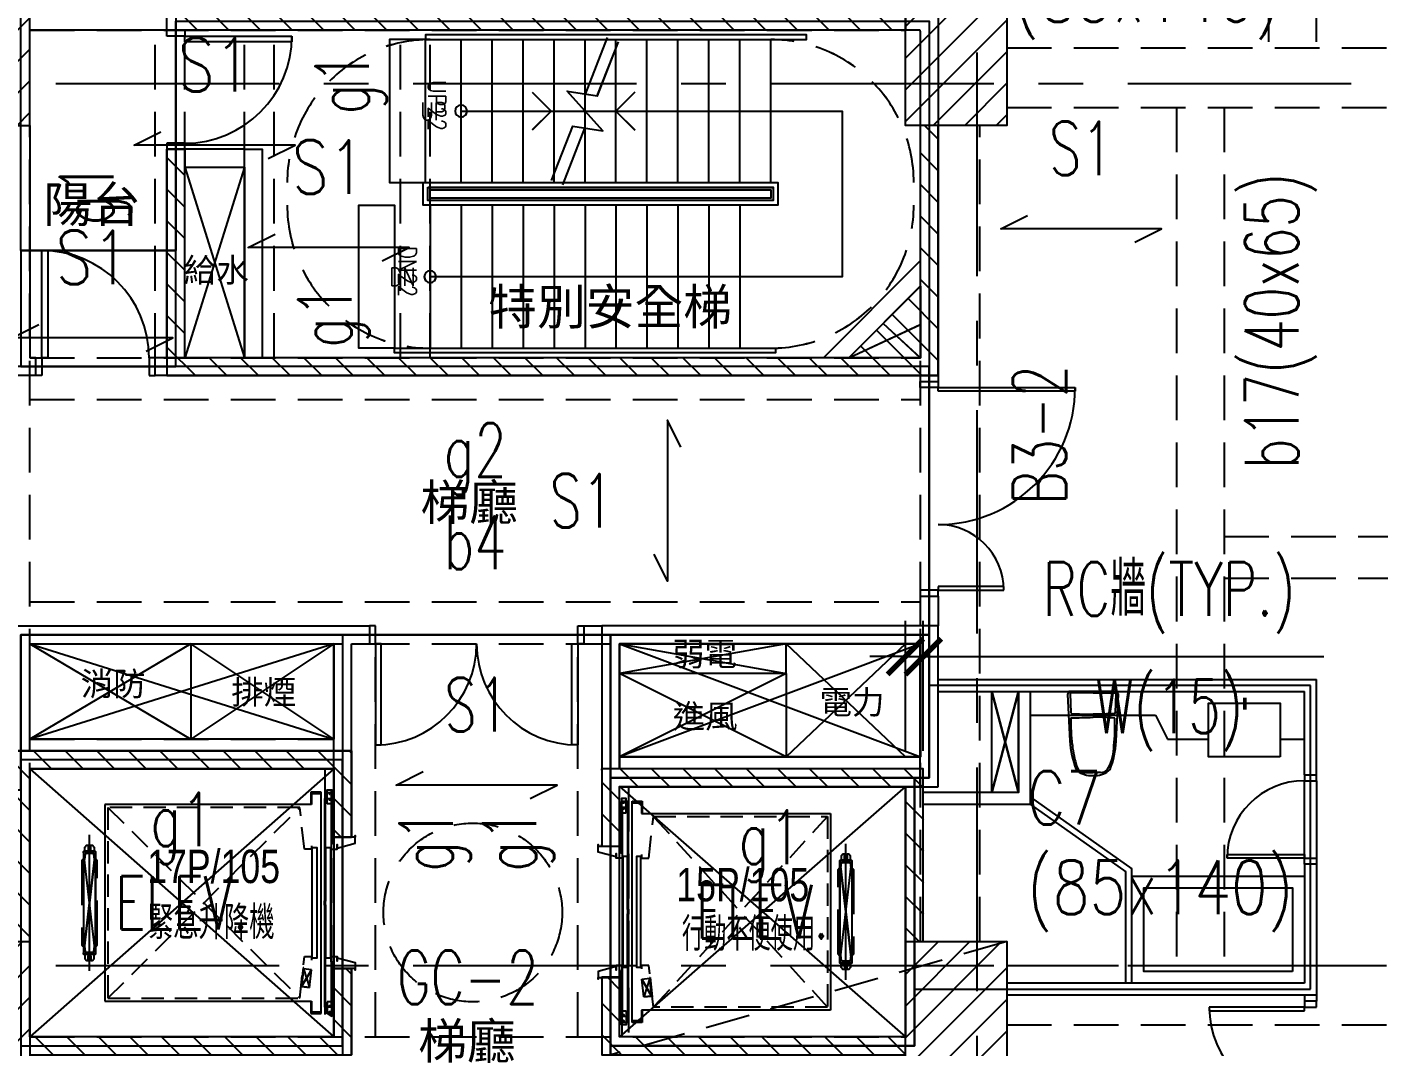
# Model space of a CAD drawing. Header units: millimetres. Extents: x -3377 to 119122, y -22007 to 15479.
# Drawn here: x 65279 to 66414, y 1501 to 2357 of the extents above; entities that cross this region are included whole.
import ezdxf
from ezdxf.enums import TextEntityAlignment as Align

# ---------------------------------------------------------------- set-up
doc = ezdxf.new("R2010")
doc.units = ezdxf.units.MM
doc.header["$LTSCALE"] = 150
doc.header["$MEASUREMENT"] = 0
for name, pattern in [('CENTER', [2, 1.25, -0.25, 0.25, -0.25]), ('CONTINOUS', [0]), ('DIVIDE2', [15.875, 6.35, -3.175, 0, -3.175, 0, -3.175]), ('DOT', [0.25, 0, -0.25]), ('HIDDEN', [0.375, 0.25, -0.125]), ('HIDDEN2', [0.1875, 0.125, -0.0625]), ('HIDDENX2', [0.75, 0.5, -0.25]), ('PHANTOM2', [31.75, 15.875, -3.175, 3.175, -3.175, 3.175, -3.175])]:
    doc.linetypes.add(name, pattern=pattern)
doc.layers.get('0').update_dxf_attribs({"plot": 0})
doc.layers.add('AREA', color=3, linetype='Continuous', plot=False)
doc.layers.add('S-ARCH', color=252, linetype='Continuous', plot=False)
for name, color, linetype in [('area2', 6, 'Continuous'), ('BEAM', 251, 'DOT'), ('CENTER', 1, 'CENTER'), ('COL', 1, 'Continuous'), ('DIM1', 7, 'Continuous'), ('E-TXT', 7, 'Continuous'), ('HIDDEN', 2, 'HIDDEN'), ('OPEN', 4, 'Continuous'), ('OTHER', 4, 'Continuous'), ('S-COL', 7, 'Continuous'), ('S-COLB', 4, 'HIDDEN'), ('S-CONCWALL', 30, 'Continuous'), ('S-DIM', 2, 'Continuous'), ('S-GRID', 1, 'CENTER'), ('S-HATCH-COL', 13, 'Continuous'), ('S-HATCH-CONCWALL', 161, 'Continuous'), ('S-OPEN', 13, 'Continuous'), ('S-RCBMB', 3, 'HIDDEN'), ('S-RCBMG', 2, 'HIDDEN'), ('S-SLAB', 5, 'Continuous'), ('S-SLABT', 2, 'Continuous'), ('S-STAIR', 1, 'Continuous'), ('S-TEXT', 2, 'Continuous'), ('S-TEXTB', 3, 'Continuous'), ('S-TEXTC', 3, 'Continuous'), ('S-TEXTG', 2, 'Continuous'), ('STAIR', 4, 'Continuous'), ('TEXT', 2, 'Continuous'), ('TOIL', 6, 'Continuous'), ('WALL', 2, 'Continuous'), ('WALL2', 3, 'Continuous'), ('WALL3', 4, 'Continuous')]:
    doc.layers.add(name, color=color, linetype=linetype)
doc.styles.add('3E', font='simplex.shx', dxfattribs={"width": 0.8, "height": 45, "bigfont": 'dayus.shx'})
doc.styles.add('CHINA', font='romans.shx', dxfattribs={"width": 0.8, "bigfont": 'china.shx'})
doc.styles.add('CHINESET', font='c2.shx', dxfattribs={"bigfont": 'china.shx'})
doc.styles.add('CS4', font='romans.shx', dxfattribs={"width": 0.7, "height": 45, "bigfont": 'lsp.shx'})
doc.styles.add('HH', font='')
doc.styles.get('HH').set_extended_font_data('Microsoft JhengHei')
doc.dimstyles.new('DIM150', dxfattribs={"dimscale": 15, "dimtxt": 3, "dimasz": 2, "dimexe": 2, "dimexo": 2, "dimgap": 1, "dimtad": 1, "dimdec": 1, "dimdsep": 46, "dimtxsty": 'CS4', "dimblk1": 'ARCHTICK', "dimblk2": 'ARCHTICK', "dimsah": 1, "dimcen": 2, "dimdle": 2, "dimadec": 0, "dimazin": 0, "dimtfac": 1, "dimtdec": 1, "dimtmove": 0, "dimatfit": 3, "dimldrblk": 'TAA', "dimfxl": 0, "dimtolj": 1, "dimarcsym": 0})

# ---------------------------------------------------------------- blocks, each defined once
blk = doc.blocks.new('LINE(2)')
at = {"layer": 'S-GRID'}
for points in [[(-6585.87, -344.9), (-6585.87, -3083.41)], [(-8859.11, -1570.91), (-5430.87, -1570.91)], [(-8859.11, -2310.91), (-5430.87, -2310.91)]]:
    blk.add_lwpolyline(points, dxfattribs=at)
blk = doc.blocks.new('COL(2F-16F)')
for points in [[(-7380.9, -1465.9), (-7465.9, -1465.9), (-7465.9, -1605.9), (-7380.9, -1605.9)], [(-6645.9, -1465.9), (-6560.9, -1465.9), (-6560.9, -1605.9), (-6645.9, -1605.9)], [(-7465.9, -2290.9), (-7380.9, -2290.9), (-7380.9, -2430.9), (-7465.9, -2430.9)], [(-6645.9, -2290.9), (-6560.9, -2290.9), (-6560.9, -2430.9), (-6645.9, -2430.9)]]:
    blk.add_lwpolyline(points, close=True)
blk = doc.blocks.new('_ARCHTICK')
at = {"color": 0, "linetype": 'ByBlock', "const_width": 0.15}
blk.add_lwpolyline([(-0.5, -0.5), (0.5, 0.5)], dxfattribs=at)
blk = doc.blocks.new('*D144')
at = {"layer": 'DEFPOINTS', "color": 0, "transparency": 16777216}
for p in [(66031.5, 1828.3), (66016.5, 1719.2), (66031.5, 1719.2)]:
    blk.add_point(p, dxfattribs=at)
at = {"layer": 'S-DIM', "color": 0, "lineweight": -2, "transparency": 16777216}
for p, q in [((66016.5, 1749.2), (66016.5, 1858.3)), ((66031.5, 1749.2), (66031.5, 1858.3)), ((66016.5, 1828.3), (65986.5, 1828.3)), ((66016.5, 1828.3), (66031.5, 1828.3)), ((66031.5, 1828.3), (66367.8, 1828.3))]:
    blk.add_line(p, q, dxfattribs=at)
at = {"layer": 'S-DIM', "color": 0, "lineweight": -2, "transparency": 16777216, "xscale": 30, "yscale": 30, "zscale": 30}
blk.add_blockref('_ARCHTICK', (66016.5, 1828.3), dxfattribs=at)
at = {"layer": 'S-DIM', "color": 0, "lineweight": -2, "transparency": 16777216, "xscale": 30, "yscale": 30, "zscale": 30, "rotation": 180}
blk.add_blockref('_ARCHTICK', (66031.5, 1828.3), dxfattribs=at)
at = {"layer": 'S-DIM', "color": 0, "transparency": 16777216, "char_height": 45, "attachment_point": 5, "style": 'CS4'}
for s, insert in [('\\A1;RC牆(TYP.)', (66237.9, 1877.6)), ('\\A1;W(15)', (66237.9, 1779))]:
    blk.add_mtext(s, dxfattribs=dict(at, insert=insert))
blk = doc.blocks.new('TAA')
at = {"linetype": 'Continuous'}
blk.add_line((0, 0), (-1.663, 0), dxfattribs=at)
blk.add_solid([(-1.5, -0.25), (-1.5, 0.25), (0, 0)], dxfattribs=at)
blk = doc.blocks.new('_PStStr')
blk.add_circle((0, 0), 0.05)
blk = doc.blocks.new('STAIR(2F-16F)')
for p, q in [((-6896.2, -1532.1), (-6914.7, -1579.6)), ((-7018.9, -1653.9, -0.5), (-7018.9, -1533.9, -0.5)), ((-6992.9, -1653.9), (-6992.9, -1533.9)), ((-6966.9, -1653.9), (-6966.9, -1533.9)), ((-6940.9, -1653.9), (-6940.9, -1533.9)), ((-6914.9, -1653.9), (-6914.9, -1533.9)), ((-6888.9, -1653.9), (-6888.9, -1533.9)), ((-6862.9, -1653.9), (-6862.9, -1533.9)), ((-6836.9, -1653.9), (-6836.9, -1533.9)), ((-6810.9, -1653.9), (-6810.9, -1533.9)), ((-6784.9, -1653.9), (-6784.9, -1533.9)), ((-6758.9, -1653.9), (-6758.9, -1533.9)), ((-6933.6, -1655.7), (-6915.1, -1608.2)), ((-7044.9, -1672.9), (-7044.9, -1792.9)), ((-7018.9, -1672.9, 0.5), (-7018.9, -1792.9, 0.5)), ((-6992.9, -1672.9, 0.5), (-6992.9, -1792.9, 0.5)), ((-6966.9, -1672.9, 0.5), (-6966.9, -1792.9, 0.5)), ((-6940.9, -1672.9, 0.5), (-6940.9, -1792.9, 0.5)), ((-6914.9, -1672.9, 0.5), (-6914.9, -1792.9, 0.5)), ((-6888.9, -1672.9, 0.5), (-6888.9, -1792.9, 0.5)), ((-6862.9, -1672.9, 0.5), (-6862.9, -1792.9, 0.5)), ((-6836.9, -1672.9, 0.5), (-6836.9, -1792.9, 0.5)), ((-6810.9, -1672.9, 0.5), (-6810.9, -1792.9, 0.5)), ((-6784.9, -1672.9, 0.5), (-6784.9, -1792.9, 0.5)), ((-7185.9, -2563.9), (-7185.9, -2815.9)), ((-7382.7, -2689.6), (-7335.1, -2708.6)), ((-7259, -2727.3), (-7306.6, -2708.2)), ((-7320.9, -2815.9), (-7320.9, -2736.9)), ((-7185.9, -2815.9), (-7320.9, -2815.9))]:
    blk.add_line(p, q)
at = {"linetype": 'CONTINOUS'}
for p, q in [((-7260.9, -2563.9), (-7380.9, -2563.9)), ((-7260.9, -2563.9), (-7260.9, -2674.9)), ((-7245.9, -2563.9), (-7260.9, -2563.9)), ((-7245.9, -2563.9), (-7125.9, -2563.9)), ((-7245.9, -2755.9), (-7245.9, -2563.9)), ((-7255.9, -2568.9), (-7255.9, -2676.2)), ((-7250.9, -2568.9), (-7255.9, -2568.9)), ((-7250.9, -2750.9), (-7250.9, -2568.9)), ((-7260.9, -2587.9), (-7380.9, -2587.9)), ((-7245.9, -2587.9), (-7125.9, -2587.9)), ((-7260.9, -2611.9), (-7380.9, -2611.9)), ((-7245.9, -2611.9), (-7125.9, -2611.9)), ((-7260.9, -2635.9), (-7380.9, -2635.9)), ((-7245.9, -2635.9), (-7125.9, -2635.9)), ((-7260.9, -2659.9), (-7380.9, -2659.9)), ((-7245.9, -2659.9), (-7125.9, -2659.9)), ((-7260.9, -2674.9), (-7260.9, -2755.9)), ((-7255.9, -2676.2), (-7255.9, -2750.9)), ((-7260.9, -2683.9), (-7380.9, -2683.9)), ((-7260.9, -2683.9), (-7380.9, -2683.9)), ((-7245.9, -2683.9), (-7125.9, -2683.9)), ((-7245.9, -2683.9), (-7125.9, -2683.9)), ((-7260.9, -2707.9), (-7380.9, -2707.9)), ((-7245.9, -2707.9), (-7125.9, -2707.9)), ((-7260.9, -2731.9), (-7380.9, -2731.9)), ((-7260.9, -2731.9), (-7380.9, -2731.9)), ((-7245.9, -2731.9), (-7125.9, -2731.9)), ((-7245.9, -2731.9), (-7125.9, -2731.9)), ((-7260.9, -2755.9), (-7380.9, -2755.9)), ((-7260.9, -2755.9), (-7245.9, -2755.9)), ((-7255.9, -2750.9), (-7250.9, -2750.9)), ((-7245.9, -2755.9), (-7125.9, -2755.9))]:
    blk.add_line(p, q, dxfattribs=at)
for points, elevation in [([(-7048.9, -1533.9), (-6728.9, -1533.9), (-6728.9, -1529.9), (-7048.9, -1529.9)], -0.5), ([(-7074.9, -1792.9), (-6754.9, -1792.9), (-6754.9, -1796.9), (-7074.9, -1796.9)], 0.5)]:
    blk.add_lwpolyline(points, close=True, dxfattribs=dict(elevation=elevation))
for points in [[(-6942.9, -1652.1), (-6925.2, -1606.7), (-6899.9, -1610.5), (-6929.9, -1577.3), (-6904.5, -1581.2), (-6886.8, -1535.7)], [(-6959.2, -1578), (-6943.3, -1593.9), (-6959.2, -1609.8)], [(-6873, -1578), (-6888.9, -1593.9), (-6873, -1609.8)], [(-7018.9, -1593.9), (-7018.9, -1593.9), (-6698.9, -1593.9), (-6698.9, -1732.9), (-7044.9, -1732.9)], [(-7050.9, -1653.9), (-6752.9, -1653.9), (-6752.9, -1672.9), (-7050.9, -1672.9), (-7050.9, -1653.9), (-7050.9, -1653.9)], [(-7380.9, -2563.9), (-7380.9, -2755.9)], [(-7320.9, -2678.9), (-7320.9, -2563.9)], [(-7125.9, -2755.9), (-7125.9, -2563.9)], [(-7345.7, -2670.9), (-7320.9, -2678.9), (-7296.1, -2670.9)], [(-7345.7, -2675.9), (-7320.9, -2683.9), (-7296.1, -2675.9)], [(-7379, -2679.3), (-7333.5, -2697.5), (-7337.6, -2722.8), (-7304.2, -2693.1), (-7308.2, -2718.4), (-7262.7, -2736.6)], [(-7345.7, -2740), (-7320.9, -2731.9), (-7296.1, -2740)], [(-7345.7, -2745), (-7320.9, -2736.9), (-7296.1, -2745)]]:
    blk.add_lwpolyline(points)
for points in [[(-7046.9, -1657.9), (-6756.9, -1657.9), (-6756.9, -1668.9), (-7046.9, -1668.9)], [(-7044.9, -1659.9), (-6758.9, -1659.9), (-6758.9, -1666.9), (-7044.9, -1666.9)]]:
    blk.add_lwpolyline(points, close=True)
for centre in [(-7320.9, -2563.9), (-7185.9, -2563.9)]:
    blk.add_circle(centre, 5)
at = {"linetype": 'HIDDEN'}
for centre, start, end in [((-7044.9, -1653.9), 90, 180), ((-6758.9, -1653.9, 0.5), 0, 90), ((-7044.9, -1672.9, 0.5), 180, 270), ((-6758.9, -1672.9, 1.1), 270, 0)]:
    blk.add_arc(centre, 120, start, end, dxfattribs=at)
at = {"linetype": 'HIDDENX2'}
for centre, start, end in [((-7260.9, -2563.9), 90.0007, 179.9999), ((-7245.9, -2563.9), 0.0001, 89.9993), ((-7260.9, -2755.9), 180.0008, 270.0033), ((-7245.9, -2755.9), 269.9967, 359.9992)]:
    blk.add_arc(centre, 120, start, end, dxfattribs=at)
at = {"extrusion": (0, 0, -1), "xscale": 100.0331502916424, "yscale": 100.0331502916424, "zscale": -1.000331502916421, "rotation": 90}
for p in [(7018.9, -1593.9), (7044.9, -1732.9)]:
    blk.add_blockref('_PStStr', p, dxfattribs=at)
at = {"style": 'CHINA', "width": 0.8}
for s, p in [('UP', (-7053.1, -1601.6, -0.5)), ('DN', (-7079.1, -1740.6)), ('UP', (-7331.9, -2551.2)), ('DN', (-7196.9, -2551.2))]:
    blk.add_text(s, height=15, dxfattribs=at).set_placement(p)
blk = doc.blocks.new('WALL(15F-16F)')
for points in [[(-7265.9, -1510.9), (-6645.9, -1510.9), (-6645.9, -1525.9), (-7265.9, -1525.9)], [(-7395.9, -2430.9), (-7380.9, -2430.9), (-7380.9, -2835.9), (-7395.9, -2835.9)]]:
    blk.add_lwpolyline(points, close=True)
for points in [[(-6633.4, -1800.9), (-7250.9, -1800.9), (-7250.9, -1625.9), (-7265.9, -1625.9), (-7265.9, -1815.9), (-6618.4, -1815.9), (-6618.4, -1605.9), (-6633.4, -1605.9)], [(-6633.4, -1605.9), (-6633.4, -1800.9)], [(-6633.4, -1740.9), (-6693.4, -1800.9)], [(-6633.4, -1740.9), (-6633.4, -1800.9), (-6693.4, -1800.9)], [(-7380.9, -2290.9), (-7380.9, -2145.9), (-7125.9, -2145.9), (-7125.9, -2203.4), (-7110.9, -2203.4), (-7110.9, -2130.9), (-7395.9, -2130.9), (-7395.9, -2290.9), (-7380.9, -2290.9)], [(-6630.9, -2290.9), (-6630.9, -2145.9), (-6900.9, -2145.9), (-6900.9, -2210.9), (-6885.9, -2210.9), (-6885.9, -2160.9), (-6645.9, -2160.9), (-6645.9, -2290.9), (-6630.9, -2290.9)], [(-7380.9, -2385.9), (-7110.9, -2385.9), (-7110.9, -2313.4), (-7125.9, -2313.4), (-7125.9, -2370.9), (-7380.9, -2370.9), (-7380.9, -2385.9)], [(-7350.9, -2875.9), (-7125.9, -2875.9), (-7125.9, -2485.9), (-7110.9, -2485.9), (-7110.9, -2890.9), (-7350.9, -2890.9), (-7350.9, -2875.9)]]:
    blk.add_lwpolyline(points)
at = {"elevation": 1.1}
blk.add_lwpolyline([(-6645.9, -2370.9), (-6885.9, -2370.9), (-6885.9, -2320.9), (-6900.9, -2320.9), (-6900.9, -2385.9), (-6645.9, -2385.9), (-6645.9, -2370.9)], dxfattribs=at)
blk = doc.blocks.new('DwFm')
at = {"layer": 'DEFPOINTS', "color": 252, "linetype": 'HIDDEN'}
blk.add_lwpolyline([(-6560.9, -6171), (-12110.4, -7760.1)], dxfattribs=at)
blk = doc.blocks.new('A$C16E17CE1')
at = {"color": 252}
for p, q in [((-690, 650), (-640, 490)), ((-640, 650), (-690, 490)), ((-132.5, 490), (-72.5, 517.9)), ((-72.5, 490), (-103.8, 518.7)), ((-685, 250), (-820, 170)), ((-820, 250), (-685, 170)), ((-685, 250), (-820, 170)), ((-820, 250), (-685, 170)), ((-565, 250), (-685, 170)), ((-565, 170), (-685, 250)), ((-565, 250), (-685, 170)), ((-565, 170), (-685, 250)), ((-685, 250), (-685, 170)), ((-185, 225), (-185, 250)), ((-185, 225), (-325, 155)), ((-185, 155), (-325, 225)), ((10, 125), (-12.5, 210)), ((-12.5, 125), (10, 210)), ((-12.5, 125), (-12.5, 210)), ((-565, 170), (-820, 170)), ((-565, 170), (-820, 170)), ((-72.5, 155), (-325, 155)), ((-85, 155), (-325, 155)), ((-85, 155), (-325, 155)), ((10, 125), (-12.5, 125))]:
    blk.add_line(p, q, dxfattribs=at)
at = {"color": 252, "linetype": 'HIDDEN'}
blk.add_line((-820, 580), (-705, 580), dxfattribs=at)
at = {"color": 252, "ltscale": 10}
for p, q in [((-566.8, 115.5), (-566.8, 127.5)), ((-323.2, 108), (-323.2, 120)), ((-566.8, -50.5), (-566.8, -62.5)), ((-323.2, -58), (-323.2, -80))]:
    blk.add_line(p, q, dxfattribs=at)
at = {"color": 252, "linetype": 'HIDDEN2'}
for p, q in [((-754.5, 112.5), (-593.5, -47.5)), ((-754.5, -47.5), (-593.5, 112.5)), ((-150.5, 105), (-296.5, -55)), ((-150.5, -55), (-296.5, 105))]:
    blk.add_line(p, q, dxfattribs=at)
at = {"color": 252}
for points in [[(-185, 250), (-325, 225)], [(-325, 250), (-185, 225), (-325, 225)], [(-85, 250), (-185, 155)], [(-85, 155), (-185, 250)], [(-185, 225), (-185, 155)], [(-325, 155), (-72.5, 155)], [(-325, 155), (-85, 155)]]:
    blk.add_lwpolyline(points, dxfattribs=at)
at = {"color": 252, "linetype": 'DIVIDE2'}
for points in [[(-584.1, -50), (-584.1, -60.4), (-575.5, -60.4), (-575.5, 125.4), (-584.1, 125.4), (-584.1, 115)], [(-566, -17.7), (-566, -60), (-572, -60), (-572, 125), (-566, 125), (-566, 82.7)], [(-324, -25.2), (-324, -67.5), (-318, -67.5), (-318, 117.5), (-324, 117.5), (-324, 75.2)], [(-305.9, -57.5), (-305.9, -67.9), (-314.5, -67.9), (-314.5, 117.9), (-305.9, 117.9), (-305.9, 107.5)]]:
    blk.add_lwpolyline(points, dxfattribs=at)
at = {"color": 252, "ltscale": 10}
for points in [[(-570.5, 115.5), (-570.5, 127.5), (-566.5, 127.5), (-566.5, 115.5)], [(-319.5, 108), (-319.5, 120), (-323.5, 120), (-323.5, 108)], [(-583, -14), (-583, 79), (-579.2, 79), (-579.2, -14)], [(-307, -21.5), (-307, 71.5), (-310.8, 71.5), (-310.8, -21.5)], [(-570.5, -50.5), (-570.5, -60), (-566.5, -62.5), (-566.5, -50.5)], [(-319.5, -58), (-319.5, -70), (-323.5, -70), (-323.5, -58)]]:
    blk.add_lwpolyline(points, close=True, dxfattribs=at)
at = {"color": 252, "linetype": 'PHANTOM2'}
for points in [[(-575.5, 32.5), (-575.5, 124), (-583.5, 124), (-583.5, 115), (-757, 115), (-757, -50), (-583.5, -50), (-583.5, -59), (-575.5, -59), (-575.5, 32.5)], [(-314.5, 25), (-314.5, 116.5), (-306.5, 116.5), (-306.5, 107.5), (-148, 107.5), (-148, -57.5), (-306.5, -57.5), (-306.5, -66.5), (-314.5, -66.5), (-314.5, 25)]]:
    blk.add_lwpolyline(points, dxfattribs=at)
for points in [[(-572.5, -55), (-572.5, 120), (-567.2, 120), (-567.2, -55)], [(-317.5, -62.5), (-317.5, 112.5), (-322.8, 112.5), (-322.8, -62.5)]]:
    blk.add_lwpolyline(points, close=True, dxfattribs=at)
at = {"color": 252, "linetype": 'HIDDEN2'}
for points in [[(-583.5, 80.5), (-583.5, 77.5), (-589.5, 77.5), (-593.5, 112.5), (-754.5, 112.5), (-754.5, -47.5), (-593.5, -47.5), (-589.5, -12.5), (-583.5, -12.5), (-583.5, -15.5)], [(-306.5, 73), (-306.5, 70), (-300.5, 70), (-296.5, 105), (-150.5, 105), (-150.5, -55), (-296.5, -55), (-300.5, -20), (-306.5, -20), (-306.5, -23)], [(-590.2, -22.9), (-590.1, -22.1), (-590.6, -22.1), (-592.5, -38.5), (-592, -38.5), (-591.9, -37.8)], [(-585.4, -38.5), (-591.9, -37.8), (-583.7, -23.6), (-591.9, -37.8), (-585.4, -38.5), (-583.7, -23.6), (-590.2, -22.9), (-591.9, -37.8), (-590.2, -22.9), (-585.4, -38.5)], [(-304.5, -46.4), (-298.1, -45.7), (-306.2, -31.5), (-298.1, -45.7), (-304.5, -46.4), (-306.2, -31.5), (-299.7, -30.8), (-298.1, -45.7), (-299.7, -30.8), (-304.5, -46.4)], [(-299.7, -30.8), (-299.8, -30), (-299.3, -30), (-297.5, -46.4), (-298, -46.4), (-298.1, -45.7)]]:
    blk.add_lwpolyline(points, dxfattribs=at)
at = {"color": 252, "ltscale": 10}
for points in [[(-766, 76), (-774, 76), (-774, 79.3), (-772.5, 80.8), (-771.1, 80.8), (-771.1, 77.2, 0.414214), (-770.9, 77), (-769.1, 77, 0.414214), (-768.9, 77.2), (-768.9, 80.8), (-767.5, 80.8), (-766, 79.3), (-766, 75.5), (-774, 75.5), (-774, 76)], [(-139, 68.5), (-131, 68.5), (-131, 71.8), (-132.5, 73.3), (-133.9, 73.3), (-133.9, 69.7, -0.414214), (-134.1, 69.5), (-135.9, 69.5, -0.414214), (-136.1, 69.7), (-136.1, 73.3), (-137.5, 73.3), (-139, 71.8), (-139, 68), (-131, 68), (-131, 68.5)], [(-766, -10.9), (-774, -10.9), (-774, -14.3), (-772.5, -15.8), (-771.1, -15.8), (-771.1, -12.2, -0.414214), (-770.9, -12), (-769.1, -12, -0.414214), (-768.9, -12.2), (-768.9, -15.8), (-767.5, -15.8), (-766, -14.3), (-766, -10.5), (-774, -10.5), (-774, -10.9)], [(-139, -18.4), (-131, -18.4), (-131, -21.8), (-132.5, -23.3), (-133.9, -23.3), (-133.9, -19.7, 0.414214), (-134.1, -19.5), (-135.9, -19.5, 0.414214), (-136.1, -19.7), (-136.1, -23.3), (-137.5, -23.3), (-139, -21.8), (-139, -18), (-131, -18), (-131, -18.4)]]:
    blk.add_lwpolyline(points, format="xyb", dxfattribs=at)
for points in [[(-565, 89), (-565, 87.5), (-566.2, 81.9), (-567.2, 81.9), (-567.2, 77.5), (-562.2, 77.5), (-562.2, 81.4), (-562.2, 78.5), (-547, 82.5), (-547, 89), (-547, 87.5), (-550, 87.5), (-550, 89), (-550, 87.5), (-565, 87.5)], [(-325, 81.5), (-325, 80), (-323.8, 74.4), (-322.8, 74.4), (-322.8, 70), (-327.8, 70), (-327.8, 73.9), (-327.8, 71), (-343, 75), (-343, 81.5), (-343, 80), (-340, 80), (-340, 81.5), (-340, 80), (-325, 80)], [(-775, 75.5), (-765, 75.5), (-775, -10.5), (-765, 75.5), (-775, 75.5), (-775, -10.5), (-765, -10.5), (-765, 75.5), (-765, -10.5), (-775, 75.5)], [(-572.8, 32.5), (-572.8, 34.3), (-571.7, 34.3), (-571.7, 79), (-567.7, 79), (-567.7, -14), (-571.7, -14), (-571.7, 30.7), (-572.8, 30.7), (-572.8, 32.5)], [(-317.2, 25), (-317.2, 26.8), (-318.3, 26.8), (-318.3, 71.5), (-322.3, 71.5), (-322.3, -21.5), (-318.3, -21.5), (-318.3, 23.2), (-317.2, 23.2), (-317.2, 25)], [(-130, 68), (-140, 68), (-130, -18), (-140, 68), (-130, 68), (-130, -18), (-140, -18), (-140, 68), (-140, -18), (-130, 68)], [(-565, -24), (-565, -22.5), (-566.2, -16.9), (-567.2, -16.9), (-567.2, -12.5), (-562.2, -12.5), (-562.2, -16.4), (-562.2, -13.5), (-547, -17.5), (-547, -24), (-547, -22.5), (-550, -22.5), (-550, -24), (-550, -22.5), (-565, -22.5)], [(-325, -31.5), (-325, -30), (-323.8, -24.4), (-322.8, -24.4), (-322.8, -20), (-327.8, -20), (-327.8, -23.9), (-327.8, -21), (-343, -25), (-343, -31.5), (-343, -30), (-340, -30), (-340, -31.5), (-340, -30), (-325, -30)]]:
    blk.add_lwpolyline(points, dxfattribs=at)
for centre in [(-568.3, 124), (-568.3, 124), (-568.3, 119), (-568.3, 119), (-321.7, 116.5), (-321.7, 116.5), (-321.7, 111.5), (-321.7, 111.5), (-568.3, -54), (-568.3, -54), (-568.3, -59), (-568.3, -59), (-321.7, -61.5), (-321.7, -61.5), (-321.7, -66.5), (-321.7, -66.5)]:
    blk.add_circle(centre, 0.425, dxfattribs=at)
at = {"color": 252, "linetype": 'HIDDEN'}
for centre, start, end in [((-484, 637, 1.1), 90, 180), ((-198, 637, 1.6), 0, 90), ((-484, 618, 1.6), 180, 270), ((-198, 618, 2.1), 270, 0)]:
    blk.add_arc(centre, 120, start, end, dxfattribs=at)
at = {"layer": 'AREA', "color": 252}
for points in [[(-827.5, 580), (-697.5, 580), (-697.5, 772.5)], [(-65, 257.5), (-827.5, 257.5), (-827.5, -592.5), (-557.5, -592.5), (-557.5, -252.5), (-332.5, -252.5), (-332.5, 137.5), (-65, 137.5), (-65, 257.5)]]:
    blk.add_lwpolyline(points, dxfattribs=at)
for points in [[(-697.5, 580), (-827.5, 580), (-827.5, 780), (-697.5, 780)], [(-697.5, 772.5), (-65, 772.5), (-65, 482.5), (-697.5, 482.5)], [(-697.5, 580), (-827.5, 580), (-827.5, 482.5), (-697.5, 482.5)], [(-65, 482.5), (-697.5, 482.5), (-827.5, 482.5), (-827.5, 482.5), (-1052.5, 482.5), (-1052.5, 127.5), (-1052.5, 127.5), (-827.5, 127.5), (-827.5, 152.5), (-827.5, 257.5), (-557.5, 257.5), (-330, 257.5), (-65, 257.5), (-65, 257.5), (-65, 482.5)], [(-557.5, -252.5), (-332.5, -252.5), (-332.5, 257.5), (-557.5, 257.5)], [(-332.5, -87.5), (-77.5, -87.5), (-77.5, 137.5), (-77.5, 137.5), (-332.5, 137.5), (-332.5, -87.5)]]:
    blk.add_lwpolyline(points, close=True, dxfattribs=at)
at = {"layer": 'area2', "color": 252}
blk.add_lwpolyline([(-65, 772.5), (-65, 482.5), (-65, 482.5), (-65, 257.5), (-65, 257.5), (-65, 137.5), (-77.5, 137.5), (-77.5, -87.5), (-332.5, -87.5), (-332.5, -87.5), (-332.5, -252.5), (-332.5, -252.5), (-305, -252.5), (-127.5, -252.5), (-127.5, -560), (-127.5, -592.5), (422.5, -592.5)], dxfattribs=at)
blk.add_lwpolyline([(-557.5, 152.5), (-827.5, 152.5), (-827.5, -87.5), (-557.5, -87.5)], close=True, dxfattribs=at)
at = {"layer": 'BEAM', "color": 252, "linetype": 'HIDDEN'}
for p, q in [((-572.5, 145), (-572.5, -80)), ((-317.5, 130), (-317.5, -80))]:
    blk.add_line(p, q, dxfattribs=at)
at = {"layer": 'CENTER', "color": 252}
for p, q in [((-770, -24.6), (-770, 89.6)), ((-135, -32.1), (-135, 82.1))]:
    blk.add_line(p, q, dxfattribs=at)
at = {"layer": 'COL', "color": 252}
for points in [[(-820, 825), (-905, 825), (-905, 685), (-820, 685)], [(-85, 825), (0, 825), (0, 685), (-85, 685)], [(-905, 0), (-820, 0), (-820, -140), (-905, -140)], [(-85, 0), (0, 0), (0, -140), (-85, -140)]]:
    blk.add_lwpolyline(points, close=True, dxfattribs=at)
at = {"layer": 'DIM1', "color": 252}
blk.add_lwpolyline([(255, 215), (-64, 215), (-65, 215), (-65, 137.5), (-77.5, 137.5), (-77.5, -40), (-76.5, -40), (254, -40)], dxfattribs=at)
at = {"layer": 'DIM1', "color": 252, "linetype": 'HIDDEN'}
blk.add_circle((-448.2, 24.4), 75, dxfattribs=at)
at = {"layer": 'HIDDEN', "color": 252}
for points in [[(-776.5, 68), (-776.5, -3, 0.414214), (-776, -3.5), (-774.6, -3.5, -0.385314), (-774.1, -3.9), (-773.6, -8.5, 0.385314), (-773.1, -9), (-766.9, -9, 0.385314), (-766.4, -8.5), (-765.9, -3.9, -0.385314), (-765.4, -3.5), (-764, -3.5, 0.414214), (-763.5, -3), (-763.5, 68, 0.414214), (-764, 68.5), (-765.4, 68.5, -0.385314), (-765.9, 69), (-766.4, 73.6, 0.385314), (-766.9, 74), (-773.1, 74, 0.385314), (-773.6, 73.6), (-774.1, 69, -0.385314), (-774.6, 68.5), (-776, 68.5, 0.414214), (-776.5, 68, 1)], [(-128.5, 60.5), (-128.5, -10.5, -0.414214), (-129, -11), (-130.4, -11, 0.385314), (-130.9, -11.4), (-131.4, -16, -0.385314), (-131.9, -16.5), (-138.1, -16.5, -0.385314), (-138.6, -16), (-139.1, -11.4, 0.385314), (-139.6, -11), (-141, -11, -0.414214), (-141.5, -10.5), (-141.5, 60.5, -0.414214), (-141, 61), (-139.6, 61, 0.385314), (-139.1, 61.5), (-138.6, 66.1, -0.385314), (-138.1, 66.5), (-131.9, 66.5, -0.385314), (-131.4, 66.1), (-130.9, 61.5, 0.385314), (-130.4, 61), (-129, 61, -0.414214), (-128.5, 60.5, -1)]]:
    blk.add_lwpolyline(points, format="xyb", dxfattribs=at)
at = {"layer": 'OPEN', "color": 252, "linetype": 'Continuous'}
for p, q in [((-705, 760), (-705, 765)), ((-690, 765), (-690, 760)), ((-690, 760), (-705, 760)), ((-690, 760), (-600, 760)), ((-690, 755), (-690, 760)), ((-600, 755), (-690, 755)), ((-600, 760), (-600, 755)), ((-690, 670), (-705, 670)), ((-705, 670), (-705, 665)), ((-690, 665), (-690, 670)), ((-810, 490), (-810, 580)), ((-810, 580), (-805, 580)), ((-805, 580), (-805, 490)), ((-815, 490), (-810, 490)), ((-810, 490), (-810, 475)), ((-805, 490), (-810, 490)), ((-715, 490), (-720, 490)), ((-720, 490), (-720, 475)), ((-810, 475), (-815, 475)), ((-720, 475), (-715, 475)), ((-72.5, 465), (-72.5, 470)), ((-57.5, 470), (-57.5, 465)), ((-57.5, 465), (-72.5, 465)), ((-57.5, 465), (57.5, 465)), ((-57.5, 462), (-57.5, 465)), ((57.5, 462), (-57.5, 462)), ((57.5, 465), (57.5, 462)), ((-2.5, 298), (-57.5, 298)), ((-57.5, 298), (-57.5, 295)), ((-2.5, 295), (-2.5, 298)), ((-57.5, 295), (-72.5, 295)), ((-72.5, 295), (-72.5, 290)), ((-57.5, 290), (-57.5, 295)), ((-57.5, 295), (-2.5, 295)), ((-530, 265), (-535, 265)), ((-530, 250), (-530, 265)), ((-360, 250), (-360, 265)), ((-360, 265), (-355, 265)), ((-535, 250), (-530, 250)), ((-530, 250), (-530, 165)), ((-525, 250), (-530, 250)), ((-525, 165), (-525, 250)), ((-365, 165), (-365, 250)), ((-365, 250), (-360, 250)), ((-355, 250), (-360, 250)), ((-360, 250), (-360, 165)), ((-530, 165), (-525, 165)), ((-360, 165), (-365, 165)), ((250, 140), (250, 135)), ((260, 135), (260, 140)), ((250, 135), (260, 135)), ((250, 70), (250, 135)), ((260, 135), (260, 70)), ((185, 70), (185, 73)), ((185, 73), (250, 73)), ((250, 70), (185, 70)), ((250, 73), (250, 70)), ((250, 65), (250, 70)), ((250, 70), (260, 70)), ((260, 70), (260, 65)), ((250, -55), (170, -55)), ((170, -55), (170, -58)), ((250, -50), (250, -55)), ((250, -55), (260, -55)), ((250, -58), (250, -55)), ((260, -55), (260, -50)), ((170, -58), (250, -58))]:
    blk.add_line(p, q, dxfattribs=at)
for centre, radius, start, end in [((-690, 760), 90, 270, 0), ((-810, 490), 90, 0, 90), ((-57.5, 465), 115, 270, 0), ((-57.5, 295), 55, 0, 90), ((-530, 250), 85, 270, 0), ((-360, 250), 85, 180, 270), ((250, 70), 65, 90, 180), ((250, -55), 80, 180, 270)]:
    blk.add_arc(centre, radius, start, end, dxfattribs=at)
at = {"layer": 'OTHER', "color": 252}
for p, q in [((-335.3, 758.8, 1.1), (-353.8, 711.3, 1.1)), ((-372.7, 635.2, 1.1), (-354.2, 682.7, 1.1))]:
    blk.add_line(p, q, dxfattribs=at)
blk.add_lwpolyline([(-382, 638.8), (-364.3, 684.3), (-339, 680.4), (-369, 713.6), (-343.7, 709.8), (-326, 755.2)], dxfattribs=at)
at = {"layer": 'STAIR', "color": 252}
for p, q in [((-458, 637, 0.5), (-458, 757, 0.5)), ((-432, 637, 1.1), (-432, 757, 1.1)), ((-406, 637, 1.1), (-406, 757, 1.1)), ((-380, 637, 1.1), (-380, 757, 1.1)), ((-354, 637, 1.1), (-354, 757, 1.1)), ((-328, 637, 1.1), (-328, 757, 1.1)), ((-302, 637, 1.1), (-302, 757, 1.1)), ((-276, 637, 1.1), (-276, 757, 1.1)), ((-250, 637, 1.1), (-250, 757, 1.1)), ((-224, 637, 1.1), (-224, 757, 1.1)), ((-198, 637, 1.1), (-198, 757, 1.1)), ((-484, 618, 1.1), (-484, 498, 1.1)), ((-458, 618, 1.6), (-458, 498, 1.6)), ((-432, 618, 1.6), (-432, 498, 1.6)), ((-406, 618, 1.6), (-406, 498, 1.6)), ((-380, 618, 1.6), (-380, 498, 1.6)), ((-354, 618, 1.6), (-354, 498, 1.6)), ((-328, 618, 1.6), (-328, 498, 1.6)), ((-302, 618, 1.6), (-302, 498, 1.6)), ((-276, 618, 1.6), (-276, 498, 1.6)), ((-250, 618, 1.6), (-250, 498, 1.6)), ((-224, 618, 1.6), (-224, 498, 1.6))]:
    blk.add_line(p, q, dxfattribs=at)
for points, elevation in [([(-488, 757), (-168, 757), (-168, 761), (-488, 761)], 0.5), ([(-486, 633), (-196, 633), (-196, 622), (-486, 622)], 1.1), ([(-484, 631), (-198, 631), (-198, 624), (-484, 624)], 1.1), ([(-514, 498), (-194, 498), (-194, 494), (-514, 494)], 1.6)]:
    blk.add_lwpolyline(points, close=True, dxfattribs=dict(at, elevation=elevation))
for points in [[(-488, 757), (-518, 757), (-518, 637), (-488, 637)], [(-514, 498), (-544, 498), (-544, 618), (-514, 618)]]:
    blk.add_lwpolyline(points, close=True, dxfattribs=at)
at = {"layer": 'STAIR', "color": 252, "lineweight": -2}
for points in [[(-488, 757), (-518, 757), (-518, 637), (-488, 637)], [(-514, 498), (-544, 498), (-544, 618), (-514, 618)]]:
    blk.add_lwpolyline(points, close=True, dxfattribs=at)
at = {"layer": 'STAIR', "color": 252, "elevation": 1.1}
for points in [[(-398.4, 712.9), (-382.4, 697), (-398.4, 681.1)], [(-312.1, 712.9), (-328, 697), (-312.1, 681.1)], [(-458, 697), (-458, 697), (-138, 697), (-138, 558), (-484, 558)], [(-490, 637), (-192, 637), (-192, 618), (-490, 618), (-490, 637), (-490, 637)]]:
    blk.add_lwpolyline(points, dxfattribs=at)
at = {"layer": 'TEXT', "color": 252, "extrusion": (0, 0, -1)}
for centre in [(-458, 697, 1.1), (-484, 558, 1.1)]:
    blk.add_ellipse(centre, major_axis=(-3.54, 3.54), ratio=1, start_param=0.785398, end_param=7.068583, dxfattribs=at)
at = {"layer": 'TOIL', "color": 252}
for p, q in [((20, 190), (125, 190)), ((125, 190), (135, 170)), ((135, 170), (169.5, 170)), ((229.5, 170), (250, 170)), ((66.3, 142), (72.5, 142)), ((78.7, 142), (72.5, 142)), ((105, 55), (250, 55))]:
    blk.add_line(p, q, dxfattribs=at)
blk.add_lwpolyline([(74.6, 139.4, 0.194459), (86.8, 144.3, 0.07596), (91.9, 168.3), (94, 207.5), (91.8, 210), (52.2, 210), (51, 207.5), (53.1, 168.5, 0.07596), (58.2, 144.3, 0.194459), (70.4, 139.4)], format="xyb", close=True, dxfattribs=at)
for points in [[(72.5, 208.7), (54.1, 208.7, 0.332674), (53.3, 208.1), (53.9, 192, 0.271876), (54.4, 191.3, 0.013613), (72.5, 190.9, 43.172872)], [(72.5, 208.7), (90.9, 208.7, -0.332674), (91.7, 208.1), (91.1, 192, -0.271876), (90.6, 191.3, -0.013613), (72.5, 190.9, -43.172872)]]:
    blk.add_lwpolyline(points, format="xyb", dxfattribs=at)
at = {"layer": 'TOIL', "color": 252, "const_width": 3}
blk.add_lwpolyline([(200, 194.5), (200, 204.7)], dxfattribs=at)
at = {"layer": 'TOIL', "color": 252}
for points in [[(229.5, 155), (169.5, 155), (169.5, 200), (229.5, 200)], [(250, -35), (105, -35), (105, 55), (250, 55)], [(240, -25), (115, -25), (115, 45), (240, 45)]]:
    blk.add_lwpolyline(points, close=True, dxfattribs=at)
for points in [[(20, 121.1), (105, 61.1)], [(20, 115), (100, 58.5)], [(100, -35), (100, 58.5)], [(105, -35), (105, 61.1)]]:
    blk.add_lwpolyline(points, dxfattribs=at)
for centre, radius, start, end in [((49, 772.9), 585.1, 270.4809, 272.2982), ((217.1, 184.5), 163.2, 178.831, 186.8495), ((75.4, 66.9), 121.5, 82.7526, 91.3902), ((-82.2, 182), 173.1, 354.1808, 1.7886), ((134.3, 172.3), 79.5, 185.2412, 198.7248), ((49.6, 164.2), 40.3, 333.1071, 0.2612), ((65.6, 148.9), 6.93, 197.4794, 276.131), ((79.5, 148.6), 6.62, 263.0073, 337.119)]:
    blk.add_arc(centre, radius, start, end, dxfattribs=at)
at = {"layer": 'WALL', "color": 252}
for p, q in [((-705, 765), (-705, 780)), ((-57.5, 780), (-57.5, 475)), ((-705, 765), (-690, 765)), ((-72.5, 765), (-690, 765)), ((-690, 765), (-690, 765)), ((-72.5, 764), (-72.5, 765)), ((-72.5, 764), (-72.5, 490)), ((-705, 490), (-705, 665)), ((-705, 665), (-690, 665)), ((-690, 490), (-690, 665)), ((-153.7, 490), (-72.5, 571.2)), ((-132.5, 490), (-72.5, 550)), ((-815, 490), (-820, 490)), ((-815, 475), (-815, 490)), ((-72.5, 490), (-715, 490)), ((-715, 475), (-715, 490)), ((-695, 490), (-680, 490)), ((-815, 475), (-835, 475)), ((-57.5, 475), (-715, 475)), ((-72.5, 475), (-72.5, 470)), ((-72.5, 470), (-57.5, 470)), ((-57.5, 475), (-57.5, 470)), ((-72.5, 290), (-57.5, 290)), ((-72.5, 290), (-72.5, 265)), ((-57.5, 290), (-57.5, 265)), ((-835, 265), (-535, 265)), ((-535, 265), (-535, 250)), ((-355, 265), (-355, 250)), ((-355, 265), (-340, 265)), ((-820, 160), (-820, 250)), ((-820, 250), (-565, 250)), ((-565, 160), (-565, 250)), ((-550, 152.5), (-550, 250)), ((-550, 250), (-535, 250)), ((-355, 250), (-340, 250)), ((-835, 160), (-550, 160)), ((-550, 160), (-550, 87.5)), ((-565, 145), (-820, 145)), ((-820, 145), (-820, -80)), ((-565, 87.5), (-565, 145)), ((-72.5, 145), (-340, 145)), ((-340, 144), (-340, 145)), ((-340, 144), (-340, 80)), ((-325, 130), (-57.5, 130)), ((-325, 129), (-325, 130)), ((-325, 129), (-325, 130)), ((-325, 129), (-325, 130)), ((-325, 80), (-325, 129)), ((-85, 0), (-85, 130)), ((-70, 0), (-70, 130)), ((-550, 87.5), (-565, 87.5)), ((-340, 80), (-325, 80)), ((-565, -22.5), (-550, -22.5)), ((-565, -80), (-565, -22.5)), ((-550, -22.5), (-550, -95)), ((-325, -30), (-340, -30)), ((-340, -30), (-340, -95)), ((-325, -80), (-325, -30)), ((-820, -77.5), (-820, -545)), ((-565, -80), (-820, -80)), ((-324, -80), (-325, -80)), ((-85, -80), (-324, -80))]:
    blk.add_line(p, q, dxfattribs=at)
for points in [[(-820, 685), (-820, 490)], [(-640, 490), (-640, 665), (-625, 665), (-625, 490)], [(-57.5, 130), (-57.5, 265), (-340, 265), (-340, 145)], [(-72.5, 130), (-72.5, 250), (-325, 250), (-325, 145)]]:
    blk.add_lwpolyline(points, dxfattribs=at)
for points in [[(-640, 665), (-690, 665), (-690, 650), (-640, 650)], [(-65, 482.5), (-697.5, 482.5), (-827.5, 482.5), (-827.5, 482.5), (-1052.5, 482.5), (-1052.5, 127.5), (-1052.5, 127.5), (-827.5, 127.5), (-827.5, 152.5), (-827.5, 257.5), (-557.5, 257.5), (-332.5, 257.5), (-330, 257.5), (-65, 257.5), (-65, 257.5), (-65, 482.5)], [(-65, 257.5), (-330, 257.5), (-332.5, 257.5), (-332.5, 137.5), (-65, 137.5)], [(-65, 257.5), (-330, 257.5), (-332.5, 257.5), (-332.5, 137.5), (-65, 137.5)], [(-65, 257.5), (-330, 257.5), (-332.5, 257.5), (-332.5, 137.5), (-65, 137.5)], [(-332.5, -87.5), (-77.5, -87.5), (-77.5, 137.5), (-77.5, 137.5), (-332.5, 137.5), (-332.5, -87.5)], [(-332.5, -87.5), (-77.5, -87.5), (-77.5, 137.5), (-77.5, 137.5), (-332.5, 137.5), (-332.5, -87.5)], [(-332.5, -87.5), (-77.5, -87.5), (-77.5, 137.5), (-77.5, 137.5), (-332.5, 137.5), (-332.5, -87.5)]]:
    blk.add_lwpolyline(points, close=True, dxfattribs=at)
at = {"layer": 'WALL2', "color": 252}
for p, q in [((-57.5, 220), (260, 220)), ((260, 140), (260, 220)), ((-57.5, 210), (250, 210)), ((10, 125), (10, 210)), ((20, 115), (20, 210)), ((20, 210), (250, 210)), ((250, 140), (250, 210)), ((255, 214), (255, 215)), ((255, -40), (255, 214)), ((250, 140), (260, 140)), ((10, 125), (-70, 125)), ((20, 115), (-70, 115)), ((260, 65), (250, 65)), ((250, 65), (250, -35)), ((260, 65), (260, -45)), ((250, -35), (0, -35)), ((260, -45), (0, -45)), ((250, -45), (250, -50)), ((254, -40), (255, -40)), ((260, -45), (260, -50)), ((260, -50), (250, -50))]:
    blk.add_line(p, q, dxfattribs=at)
at = {"layer": 'WALL3', "color": 252}
blk.add_line((-705, 765), (-820, 765), dxfattribs=at)
at = {"layer": 'E-TXT', "color": 252, "style": 'CHINESET'}
for s, width, p in [('17P/105', 0.8, (-610, 49.1)), ('15P/105', 0.8, (-165.8, 33.8)), ('行動不便使用', 0.7, (-160.9, -7.7))]:
    blk.add_text(s, height=28, dxfattribs=dict(at, width=width)).set_placement(p, align=Align.RIGHT)
at = {"layer": 'E-TXT', "color": 252, "style": 'CHINESET', "width": 0.8}
blk.add_text('緊急升降機', height=28, dxfattribs=at).set_placement((-667.8, 17.5), align=Align.MIDDLE)
at = {"layer": 'TEXT', "color": 252, "style": 'CHINA', "width": 0.8}
for s, p in [('UP22', (-485.8, 723)), ('DN22', (-510.6, 583.6))]:
    blk.add_text(s, height=15, rotation=270, dxfattribs=at).set_placement(p)
at = {"layer": 'TEXT', "color": 252, "style": 'HH'}
for s, p in [('陽台', (-767.7, 603.7)), ('特別安全梯', (-332.9, 517.8)), ('梯廳', (-451.2, 353.7)), ('梯廳', (-453.1, -98.4))]:
    blk.add_text(s, height=30, dxfattribs=at).set_placement(p, align=Align.CENTER)
for s, p in [('給水', (-690.8, 553.5)), ('弱電', (-281, 231.4)), ('消防', (-777.4, 206.4)), ('消防', (-777.4, 206.4)), ('排煙', (-651, 199.3)), ('排煙', (-651, 199.3)), ('電力', (-157.1, 190.9)), ('進風', (-280.4, 179.2))]:
    blk.add_text(s, height=20, dxfattribs=at).set_placement(p)
blk = doc.blocks.new('2022-0217')
blk.add_blockref('A$C16E17CE1', (53991.1, -6171))

msp = doc.modelspace()

# ---------------------------------------------------------------- hatches: boundary and pattern name
at = {"layer": 'S-HATCH-COL'}
h = msp.add_hatch(dxfattribs=at)
h.set_pattern_fill('ANSI31', color=256, scale=150, style=0)
h.set_pattern_definition([(45, (24220.8, -3880.068), (-13.258252, 13.258252), [])])
h.paths.add_polyline_path([(67071.53, 2359.16), (67181.53, 2359.16), (67181.53, 2259.16), (67071.53, 2259.16)])
h.paths.add_polyline_path([(67071.53, 1619.16), (67181.53, 1619.16), (67181.53, 1519.16), (67071.53, 1519.16)])
h.paths.add_polyline_path([(67071.53, 1044.16), (67181.53, 1044.16), (67181.53, 944.16), (67071.53, 944.16)])
h.paths.add_polyline_path([(65966.53, 1044.16), (66076.53, 1044.16), (66076.53, 944.16), (65966.53, 944.16)])
h.paths.add_polyline_path([(65311.53, 1044.16), (65201.53, 1044.16), (65201.53, 944.16), (65311.53, 944.16)])
h.paths.add_polyline_path([(64296.53, 2934.16), (64406.53, 2934.16), (64406.53, 2834.16), (64296.53, 2834.16)])
h.paths.add_polyline_path([(64296.53, 2369.16), (64406.53, 2369.16), (64406.53, 2269.16), (64296.53, 2269.16)])
h.paths.add_polyline_path([(64296.53, 1634.16), (64406.53, 1634.16), (64406.53, 1534.16), (64296.53, 1534.16)])
h.paths.add_polyline_path([(64296.53, 1044.16), (64406.53, 1044.16), (64406.53, 944.16), (64296.53, 944.16)])
h.paths.add_polyline_path([(65281.53, 2934.16), (65196.53, 2934.16), (65196.53, 2834.16), (65281.53, 2834.16)])
h.paths.add_polyline_path([(66016.53, 1589.16), (66101.53, 1589.16), (66101.53, 1449.16), (66016.53, 1449.16)])
h.paths.add_polyline_path([(66016.53, 2414.16), (66101.53, 2414.16), (66101.53, 2274.16), (66016.53, 2274.16)])
h.paths.add_polyline_path([(65281.53, 2414.16), (65196.53, 2414.16), (65196.53, 2274.16), (65281.53, 2274.16)])
h.paths.add_polyline_path([(65196.53, 1589.16), (65281.53, 1589.16), (65281.53, 1449.16), (65196.53, 1449.16)])
h.paths.add_polyline_path([(66016.53, 2934.16), (66101.53, 2934.16), (66101.53, 2834.16), (66016.53, 2834.16)])
h.paths.add_polyline_path([(67071.53, 2934.16), (67181.53, 2934.16), (67181.53, 2834.16), (67071.53, 2834.16)])
at = {"layer": 'S-HATCH-CONCWALL'}
h = msp.add_hatch(dxfattribs=at)
h.set_pattern_fill('ANSI31', color=256, scale=150, angle=90, style=0)
h.paths.add_polyline_path([(65266.53, 1449.16), (65281.53, 1449.16), (65281.53, 1044.16), (65266.53, 1044.16)])
h.paths.add_polyline_path([(65311.53, 1004.16), (65536.53, 1004.16), (65536.53, 1394.16), (65551.53, 1394.16), (65551.53, 989.16), (65311.53, 989.16)])
h.paths.add_polyline_path([(65281.53, 1494.16), (65551.53, 1494.16), (65551.53, 1566.66), (65536.53, 1566.66), (65536.53, 1509.16), (65281.53, 1509.16)])
h.paths.add_polyline_path([(65281.53, 1589.16), (65281.53, 1734.16), (65536.53, 1734.16), (65536.53, 1676.66), (65551.53, 1676.66), (65551.53, 1749.16), (65266.53, 1749.16), (65266.53, 1589.16)])
h.paths.add_polyline_path([(66031.53, 1589.16), (66031.53, 1734.16), (65761.53, 1734.16), (65761.53, 1669.16), (65776.53, 1669.16), (65776.53, 1719.16), (66016.53, 1719.16), (66016.53, 1589.15)])
edge = h.paths.add_edge_path()
edge.add_line((66016.53, 1509.16), (65776.53, 1509.16))
edge.add_line((65776.53, 1509.16), (65776.53, 1559.16))
edge.add_line((65776.53, 1559.16), (65761.53, 1559.16))
edge.add_line((65761.53, 1559.16), (65761.53, 1494.16))
edge.add_line((65761.53, 1494.16), (66016.53, 1494.16))
edge.add_line((66016.53, 1494.16), (66016.53, 1509.16))
h.paths.add_polyline_path([(65396.53, 2369.16), (66016.53, 2369.16), (66016.53, 2354.16), (65396.53, 2354.16)])
edge = h.paths.add_edge_path(flags=16)
edge.add_line((66029.03, 2274.16), (66029.03, 2079.16))
edge = h.paths.add_edge_path(flags=16)
edge.add_line((66029.03, 2139.16), (65969.03, 2079.16))
edge = h.paths.add_edge_path()
edge.add_line((66029.03, 2079.16), (65411.53, 2079.16))
edge.add_line((65411.53, 2079.16), (65411.53, 2254.16))
edge.add_line((65411.53, 2254.16), (65396.53, 2254.16))
edge.add_line((65396.53, 2254.16), (65396.53, 2064.16))
edge.add_line((65396.53, 2064.16), (66044.03, 2064.16))
edge.add_line((66044.03, 2064.16), (66044.03, 2274.16))
edge.add_line((66044.03, 2274.16), (66029.03, 2274.16))
edge = h.paths.add_edge_path(flags=16)
edge.add_line((66029.03, 2139.16), (66029.03, 2079.16))
edge.add_line((66029.03, 2079.16), (65969.03, 2079.16))

# ---------------------------------------------------------------- linework, layer by layer
at = {"layer": 'S-OPEN'}
for p, q in [((65411.53, 2239.16), (65461.53, 2079.16)), ((65461.53, 2239.16), (65411.53, 2079.16)), ((65281.53, 1839.16), (65536.53, 1759.16)), ((65536.53, 1839.16), (65281.53, 1759.16)), ((65776.53, 1839.16), (66029.03, 1744.16)), ((66029.03, 1839.16), (65776.53, 1744.16)), ((66089.03, 1799.16), (66111.53, 1714.16)), ((66111.53, 1799.16), (66089.03, 1714.16)), ((65281.53, 1734.16), (65536.53, 1509.16)), ((65536.53, 1734.16), (65281.53, 1509.16)), ((65776.53, 1719.16), (66016.53, 1509.16)), ((66016.53, 1719.16), (65776.53, 1509.16))]:
    msp.add_line(p, q, dxfattribs=at)
for points in [[(65969.03, 2079.16), (66029.03, 2107.09)], [(65997.75, 2107.88), (66029.03, 2079.16)]]:
    msp.add_lwpolyline(points, dxfattribs=at)
at = {"layer": 'S-RCBMB'}
for p, q in [((66321.53, 2344.16), (66321.53, 2879.16)), ((66361.53, 2344.16), (66361.53, 2879.16)), ((65386.53, 2079.16, 0.54), (65386.53, 2354.16, 0.54)), ((65411.53, 2079.16, 0.54), (65411.53, 2354.16, 0.54)), ((65461.53, 2079.16, 0.54), (65461.53, 2354.16, 0.54)), ((65486.53, 2079.16, 0.54), (65486.53, 2354.16, 0.54)), ((65592.53, 2079.16), (65592.53, 2354.16)), ((65617.53, 2079.16), (65617.53, 2354.16)), ((66244.03, 2289.16), (66244.03, 1569.16)), ((66284.03, 2289.16), (66284.03, 1569.16)), ((65281.53, 2079.16, 0), (66029.03, 2079.16, 0)), ((65281.53, 2044.16, 0), (66029.03, 2044.16, 0)), ((66284.03, 1929.16), (67071.53, 1929.16)), ((66284.03, 1894.16), (67071.53, 1894.16)), ((65281.53, 1874.16, 0), (66029.03, 1874.16, 0)), ((65281.53, 1839.16, 0), (66029.03, 1839.16, 0)), ((65536.53, 1509.16), (65536.53, 1839.16)), ((65571.53, 1509.16), (65571.53, 1839.16)), ((65741.53, 1509.16), (65741.53, 1839.16)), ((65776.53, 1509.16), (65776.53, 1839.16)), ((65281.53, 1759.16), (65536.53, 1759.16)), ((65776.53, 1744.16), (66029.03, 1744.16)), ((65281.53, 1734.16), (65536.53, 1734.16)), ((65776.53, 1719.16), (66029.03, 1719.16))]:
    msp.add_line(p, q, dxfattribs=at)
at = {"layer": 'S-RCBMG'}
for p, q in [((65281.53, 2354.16), (66016.53, 2354.16)), ((66101.53, 2339.16), (67071.53, 2339.16)), ((66101.53, 2289.16), (67071.53, 2289.16)), ((65281.53, 1589.16), (65281.53, 2274.16)), ((66029.03, 1589.16), (66029.03, 2274.16)), ((66079.03, 1589.16), (66079.03, 2274.16)), ((66101.53, 1569.16), (67071.53, 1569.16)), ((66101.53, 1519.16), (67071.53, 1519.16)), ((65281.53, 1509.16), (66016.53, 1509.16))]:
    msp.add_line(p, q, dxfattribs=at)
at = {"layer": 'S-SLAB'}
for points in [[(65411.53, 2239.16), (65461.53, 2239.16), (65461.53, 2079.16), (65411.53, 2079.16)], [(65281.53, 1839.16), (65536.53, 1839.16), (65536.53, 1759.16), (65281.53, 1759.16)], [(65776.53, 1839.16), (66029.03, 1839.16), (66029.03, 1744.16), (65776.53, 1744.16)], [(66089.03, 1799.16), (66111.53, 1799.16), (66111.53, 1714.16), (66089.03, 1714.16)], [(65281.53, 1734.16), (65536.53, 1734.16), (65536.53, 1509.16), (65281.53, 1509.16)], [(65776.53, 1719.16), (66016.53, 1719.16), (66016.53, 1509.16), (65776.53, 1509.16)]]:
    msp.add_lwpolyline(points, close=True, dxfattribs=at)
msp.add_lwpolyline([(65969.03, 2079.16), (66029.03, 2139.16), (66029.03, 2079.16), (65969.03, 2079.16)], dxfattribs=at)
at = {"layer": 'S-SLABT', "color": 1}
for points in [[(65481.53, 2246.35), (65504.03, 2257.6), (65369.03, 2257.6), (65391.53, 2268.85)], [(66209.03, 2176.11), (66231.53, 2187.36), (66096.53, 2187.36), (66119.03, 2198.61)], [(65701.53, 1709.26), (65724.03, 1720.51), (65589.03, 1720.51), (65611.53, 1731.76)]]:
    msp.add_lwpolyline(points, dxfattribs=at)
for points, elevation in [([(65577.24, 2160.41), (65599.74, 2171.66), (65464.74, 2171.66), (65487.24, 2182.91)], 0.54), ([(65379.03, 2084.62), (65401.53, 2095.87), (65266.53, 2095.87), (65289.03, 2107.12)], 0), ([(65828, 2004.16), (65816.75, 2026.66), (65816.75, 1891.66), (65805.5, 1914.16)], 0)]:
    msp.add_lwpolyline(points, dxfattribs=dict(at, elevation=elevation))

# ---------------------------------------------------------------- block references
msp.add_blockref('DwFm', (72662.4, 7760.14))
at = {"layer": 'S-ARCH'}
msp.add_blockref('2022-0217', (12110.4, 7760.14), dxfattribs=at)
at = {"layer": 'S-COL'}
msp.add_blockref('COL(2F-16F)', (72662.4, 3880.07), dxfattribs=at)
at = {"layer": 'S-COLB'}
msp.add_blockref('COL(2F-16F)', (72662.4, 3880.07), dxfattribs=at)
at = {"layer": 'S-CONCWALL'}
msp.add_blockref('WALL(15F-16F)', (72662.4, 3880.07), dxfattribs=at)
at = {"layer": 'S-GRID'}
msp.add_blockref('LINE(2)', (72662.4, 3880.07), dxfattribs=at)
at = {"layer": 'S-STAIR'}
msp.add_blockref('STAIR(2F-16F)', (72662.4, 3880.07), dxfattribs=at)

# ---------------------------------------------------------------- texts
at = {"layer": 'S-SLABT', "color": 2}
for style, width, p in [('3E', 0.8, (65436.53, 2302.6)), ('CS4', 0.7, (66164.03, 2232.36)), ('3E', 0.8, (65532.24, 2216.66, 0.54)), ('3E', 0.8, (65334.03, 2140.87, 0)), ('CS4', 0.7, (65656.53, 1765.51))]:
    msp.add_text('S1', height=45, dxfattribs=dict(at, style=style, width=width)).set_placement(p, align=Align.CENTER)
at = {"layer": 'S-SLABT', "color": 2, "style": 'CS4', "width": 0.7}
msp.add_text('S1', height=45, dxfattribs=at).set_placement((65771.75, 1936.66, 0), align=Align.RIGHT)
at = {"layer": 'S-TEXT', "style": 'CS4', "width": 0.7}
for p in [(65409.03, 1621.66), (65896.53, 1614.16)]:
    msp.add_text('ELEV.', height=45, dxfattribs=at).set_placement(p, align=Align.MIDDLE_CENTER)
at = {"layer": 'S-TEXTB', "style": 'CS4', "width": 0.7}
for p in [(65551.12, 2309.63, -0.54), (65336.53, 2216.66), (65536.53, 2113.78)]:
    msp.add_text('g1', height=45, rotation=90, dxfattribs=at).set_placement(p, align=Align.MIDDLE)
at = {"layer": 'S-TEXTB', "linetype": 'Continuous', "style": 'CS4', "width": 0.7}
msp.add_text('b17(40x65)', height=45, rotation=90, dxfattribs=at).set_placement((66324.03, 2234.35), align=Align.MIDDLE_RIGHT)
for s, p in [('g2', (65655.28, 1994.16, 0)), ('b4', (65655.28, 1924.16)), ('g1', (65409.03, 1684.16, 0)), ('g1', (65902.78, 1669.16, 0))]:
    msp.add_text(s, height=45, dxfattribs=at).set_placement(p, align=Align.MIDDLE)
for p in [(65621.53, 1674.16), (65691.53, 1674.16)]:
    msp.add_text('g1', height=45, rotation=90, dxfattribs=at).set_placement(p, align=Align.MIDDLE)
at = {"layer": 'S-TEXTC', "style": 'CS4', "width": 0.8}
for s, p in [('(85x140)', (66107.45, 2361.16)), ('C7', (66118.59, 1687.29)), ('(85x140)', (66118.59, 1612.29))]:
    msp.add_text(s, height=45, dxfattribs=at).set_placement(p)
at = {"layer": 'S-TEXTG', "style": 'CS4', "width": 0.7}
msp.add_text('B3-2', height=45, rotation=90, dxfattribs=at).set_placement((66129.03, 2014.35), align=Align.MIDDLE)
msp.add_text('GC-2', height=45, dxfattribs=at).set_placement((65649.03, 1559.16), align=Align.MIDDLE)

# ---------------------------------------------------------------- dimensions: what is measured, and where the dimension line sits
at = {"layer": 'S-DIM'}
dim = msp.add_linear_dim(base=(66031.53, 1828.3), p1=(66016.53, 1719.16), p2=(66031.53, 1719.16), text='RC牆(TYP.)\\XW(<>)', dimstyle='DIM150', dxfattribs=at)
dim.commit()
dim.dimension.update_dxf_attribs({"geometry": '*D144', "text_midpoint": (66237.89, 1828.3), "dimtype": 160})

doc.saveas('drawing.dxf')
